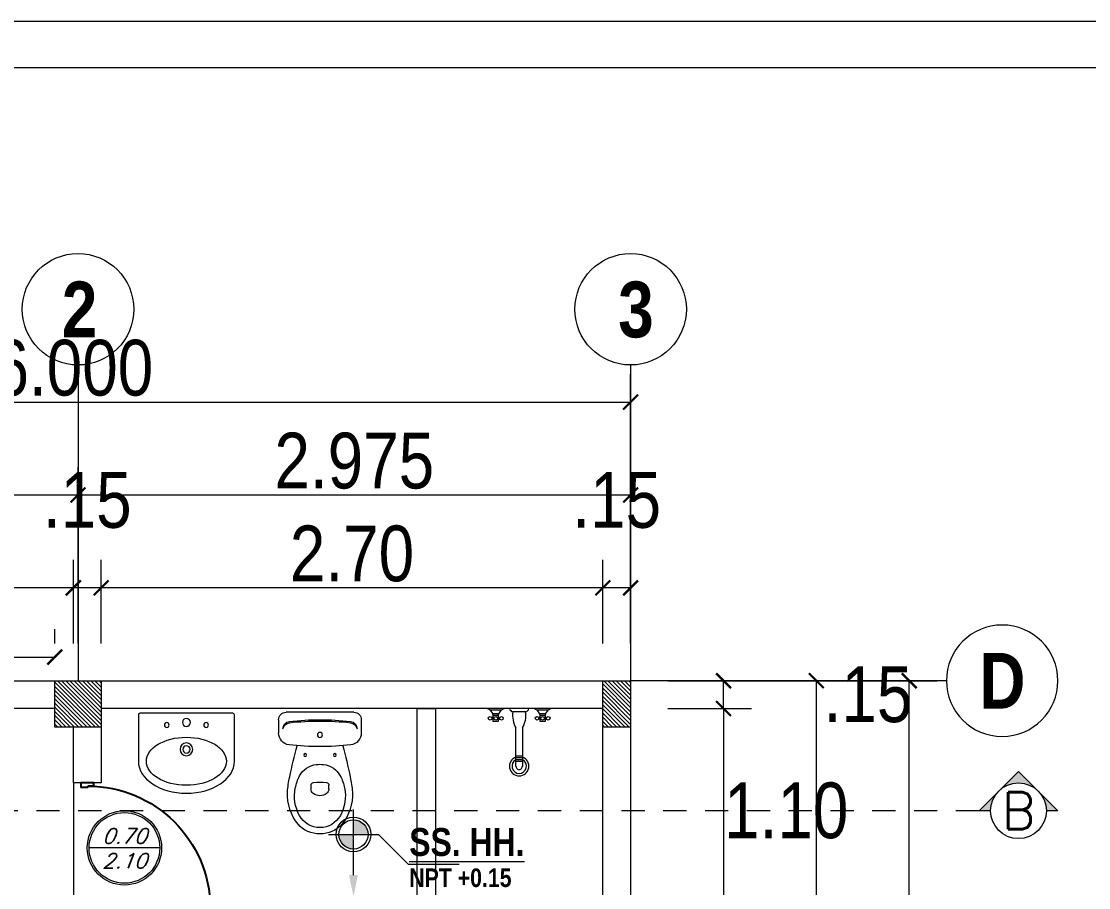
# Model space of a CAD drawing. Header units: millimetres. Extents: x 56 to 215, y 47 to 103.
# Drawn here: x 62.85 to 68.59, y 97.99 to 102.66 of the extents above; entities that cross this region are included whole.
import ezdxf
from ezdxf.enums import TextEntityAlignment as Align

# ---------------------------------------------------------------- set-up
doc = ezdxf.new("R2010")
doc.units = ezdxf.units.MM
doc.linetypes.add('DASHED2', pattern=[0.375, 0.25, -0.125])
for name, color, linetype in [('_u', 7, 'Continuous'), ('A_Puerta', 32, 'Continuous'), ('G_Acotación', 171, 'Continuous')]:
    doc.layers.add(name, color=color, linetype=linetype)
for name, color, linetype, lineweight in [('A_Bloques', 56, 'Continuous', 15), ('A_Detalle de Vanos', 250, 'Continuous', 5), ('A_Muro con Techo', 232, 'Continuous', 40), ('A_Texto', 43, 'Continuous', 9), ('E_Columna', 3, 'Continuous', 25), ('G_Cortes', 3, 'Continuous', 60), ('G_Ejes', 253, 'Continuous', 20), ('G_Proyección', 8, 'DASHED2', 15), ('G_Texto', 122, 'Continuous', 20)]:
    doc.layers.add(name, color=color, linetype=linetype, lineweight=lineweight)
doc.styles.add('4MM', font='romans.shx', dxfattribs={"height": 0.2})
doc.styles.add('Acotacion', font='ARIALN.TTF')
doc.styles.add('AMBIENTES', font='ARIALNB.TTF', dxfattribs={"height": 0.15})
doc.styles.add('Arial Marron', font='ARIALN.TTF')
doc.styles.add('Cotas', font='ARIALNB.TTF', dxfattribs={"height": 0.1})
doc.styles.add('Eje', font='ARIALNB.TTF', dxfattribs={"height": 0.3})
doc.styles.add('LETRAS', font='simplex1.shx', dxfattribs={"oblique": 20})
doc.dimstyles.new('Lenin_50', dxfattribs={"dimtxt": 0.3, "dimasz": 0.08, "dimexe": 0.15, "dimexo": 0.2, "dimgap": 0.03, "dimtad": 2, "dimtih": 1, "dimtoh": 1, "dimlfac": -1, "dimzin": 4, "dimdsep": 46, "dimtxsty": 'Acotacion', "dimblk": 'ARCHTICK', "dimcen": 0.08, "dimclrd": 256, "dimclre": 256, "dimclrt": 4, "dimazin": 1, "dimtm": 1e-09, "dimtfac": 1, "dimtmove": 2, "dimatfit": 2, "dimfxl": 1, "dimtolj": 1, "dimlwd": 13, "dimlwe": 18, "dimarcsym": 0})
pattern_1 = [(135, (175.271546, 6.74542), (0.0112253202, 0.0112253202), [])]

# ---------------------------------------------------------------- blocks, each defined once
blk = doc.blocks.new('L01601A', base_point=(1717.16, 970.19))
blk.add_circle((1717.16, 970.19), 25)
blk = doc.blocks.new('L01601B', base_point=(1777.33, 924.89))
blk.add_arc((1777.33, 924.89), 30, 180, 0)
blk = doc.blocks.new('Lavatorio 01')
blk.add_lwpolyline([(-0.2836, 0.2586), (-0.0336, 0.2586, -0.414214), (-0.025, 0.25), (-0.025, -0.25, -0.414214), (-0.0336, -0.2586), (-0.2836, -0.2586)], format="xyb")
for centre, radius in [((-0.0884, 0.1059), 0.0129), ((-0.2197, 0), 0.0345), ((-0.2197, 0), 0.0198), ((-0.0742, 0), 0.0216), ((-0.0884, -0.1059), 0.0129)]:
    blk.add_circle(centre, radius)
at = {"extrusion": (0, 0, -1), "xscale": 0.008620689655174374, "zscale": -0.008620689655172419, "rotation": 90}
for name, yscale in [('L01601B', 0.005747126436773442), ('L01601A', 0.005172413793104624)]:
    blk.add_blockref(name, (0.2836, 0), dxfattribs=dict(at, yscale=yscale))
blk = doc.blocks.new('INOD4')
at = {"linetype": 'ByBlock'}
for p, q in [((-0.1825, -0.02), (0.1825, -0.02)), ((-0.2225, -0.06), (-0.2225, -0.1316)), ((0.2225, -0.06), (0.2225, -0.1316)), ((-0.048, -0.433), (-0.048, -0.4129)), ((0.048, -0.433), (0.048, -0.4129))]:
    blk.add_line(p, q, dxfattribs=at)
for centre, radius in [((0, -0.142), 0.0135), ((0, -0.142), 0.0135), ((-0.08, -0.25), 0.0075), ((0.08, -0.25), 0.0075)]:
    blk.add_circle(centre, radius, dxfattribs=at)
for centre, radius, start, end in [((-0.1825, -0.06), 0.04, 90, 180), ((0.1825, -0.06), 0.04, 0, 90), ((-0.1595, -0.1087), 0.04, 96.27189, 180), ((-0.1601, -0.1159), 0.04, 96.21414, 169.75716), ((0, -1.56), 1.493, 83.67552, 96.33055), ((0, -1.56), 1.5, 83.72811, 96.27189), ((0.1595, -0.1087), 0.04, 0, 83.72811), ((0.1601, -0.1159), 0.04, 10.24284, 83.78586), ((-0.1585, -0.1316), 0.064, 180, 263.20695), ((0.1585, -0.1316), 0.064, 276.79305, 0), ((0, 1.199), 1.404, 263.20695, 276.79305), ((2.2862, -0.8696), 2.5, 164.45601, 168.42561), ((-2.2862, -0.8696), 2.5, 11.57439, 15.54399), ((-0.007, -0.416), 0.1156, 96.24191, 152.59732), ((0, -0.48), 0.18, 83.75809, 96.24191), ((0.007, -0.416), 0.1156, 27.40268, 83.75809), ((0.4232, -0.4957), 0.6, 167.70933, 175.6206), ((0.1123, -0.4778), 0.25, 152.59732, 168.38048), ((-0.033, -0.4129), 0.015, 96.64916, 180), ((0, -0.696), 0.3, 83.35084, 96.64916), ((0.033, -0.4129), 0.015, 0, 83.35084), ((-0.1123, -0.4778), 0.25, 11.61952, 27.40268), ((-0.4232, -0.4957), 0.6, 4.3794, 12.29067), ((0.0848, -0.4604), 0.26, 177.69717, 218.71313), ((0.079, -0.471), 0.216, 168.38048, 209.11615), ((-0.018, -0.433), 0.03, 180, 233.1301), ((0, -0.409), 0.06, 233.1301, 306.8699), ((0.018, -0.433), 0.03, 306.8699, 0), ((-0.079, -0.471), 0.216, 330.88385, 11.61952), ((-0.0848, -0.4604), 0.26, 321.28687, 2.30283), ((0, -0.515), 0.16, 222.43623, 317.56377), ((0, -0.515), 0.1256, 209.11615, 330.88385)]:
    blk.add_arc(centre, radius, start, end, dxfattribs=at)
blk = doc.blocks.new('Puerta 02')
for p, q in [((0.0239, 0.9132), (0, 0.918)), ((0, 0.918), (0, 0.8782)), ((0.0239, 0.9068), (0.0239, 0.9132)), ((0.0277, 0.9068), (0.0239, 0.9068)), ((0.0239, 0.8893), (0.0239, 0.9068)), ((0.0317, 0.9092), (0.0277, 0.9092)), ((0.0277, 0.9068), (0.0277, 0.9092)), ((0.0277, 0.8893), (0.0277, 0.9068)), ((0.0317, 0.9092), (0.0317, 0.9124)), ((0.0357, 0.9124), (0.0317, 0.9124)), ((0.0317, 0.8869), (0.0317, 0.9092)), ((0.042, 0.9243), (0.0357, 0.9124)), ((0.0357, 0.8838), (0.0357, 0.9124)), ((0.042, 0.8718), (0.042, 0.9243)), ((0.0436, 0.9243), (0.042, 0.9243)), ((0.0436, 0.9463), (0.0784, 0.9463)), ((0.0436, 0.005), (0.0436, 0.9463)), ((0.0784, 0.005), (0.0784, 0.9463)), ((0.0784, 0.9243), (0.08, 0.9243)), ((0.08, 0.8718), (0.08, 0.9243)), ((0.08, 0.9243), (0.0863, 0.9124)), ((0.0863, 0.8838), (0.0863, 0.9124)), ((0.0863, 0.9124), (0.0903, 0.9124)), ((0.0903, 0.9092), (0.0903, 0.9124)), ((0.0903, 0.9092), (0.0943, 0.9092)), ((0.0903, 0.8869), (0.0903, 0.9092)), ((0.0943, 0.9068), (0.0943, 0.9092)), ((0.0943, 0.8893), (0.0943, 0.9068)), ((0.0943, 0.9068), (0.0983, 0.9068)), ((0.0983, 0.9132), (0.1221, 0.918)), ((0.0983, 0.9068), (0.0983, 0.9132)), ((0.0983, 0.8893), (0.0983, 0.9068)), ((0.1221, 0.918), (0.1221, 0.8782)), ((0.0239, 0.883), (0, 0.8782)), ((0.0277, 0.8893), (0.0239, 0.8893)), ((0.0239, 0.8893), (0.0239, 0.883)), ((0.0277, 0.8893), (0.0277, 0.8869)), ((0.0317, 0.8869), (0.0277, 0.8869)), ((0.0317, 0.8869), (0.0317, 0.8838)), ((0.0357, 0.8838), (0.0317, 0.8838)), ((0.042, 0.8718), (0.0357, 0.8838)), ((0.0436, 0.8718), (0.042, 0.8718)), ((0.0784, 0.8718), (0.08, 0.8718)), ((0.0789, 0.8981), (0.0789, 0.8981)), ((0.0789, 0.8981), (0.0789, 0.8981)), ((0.08, 0.8718), (0.0863, 0.8838)), ((0.0863, 0.8838), (0.0903, 0.8838)), ((0.0903, 0.8869), (0.0943, 0.8869)), ((0.0903, 0.8869), (0.0903, 0.8838)), ((0.0943, 0.8893), (0.0943, 0.8869)), ((0.0943, 0.8893), (0.0983, 0.8893)), ((0.0983, 0.8893), (0.0983, 0.883)), ((0.0983, 0.883), (0.1221, 0.8782)), ((0, 0.05), (0, -0.05)), ((0.0336, 0.05), (0, 0.05)), ((0.0336, 0.05), (0.0336, 0.005)), ((0.0436, 0.005), (0.0336, 0.005)), ((0.0783, 0.005), (0.0433, 0.005)), ((0.0436, 0.005), (0.0436, -0.05)), ((0.965, 0.005), (0.975, 0.005)), ((0.965, 0.005), (0.965, -0.05)), ((0.975, 0.05), (0.975, 0.005)), ((0.975, 0.05), (1, 0.05)), ((1, 0.05), (1, -0.05)), ((0.0436, -0.05), (0, -0.05)), ((1, -0.05), (0.965, -0.05))]:
    blk.add_line(p, q)
blk.add_arc((0.0336, 0.005), 0.9414, 0, 89.39134)
blk = doc.blocks.new('Llaves_ducha')
for p, q in [((0, 0.145), (0, 0.0652)), ((0.0072, 0.1308), (0.0072, 0.0795)), ((0.0217, 0.0912), (0.0217, 0.1188)), ((0.0399, 0.116), (0.0399, 0.1232)), ((0.0471, 0.116), (0.0471, 0.1232)), ((0.0399, 0.0943), (0.0399, 0.087)), ((0.0471, 0.0943), (0.0471, 0.087)), ((0, 0.0435), (0, -0.0435)), ((0, 0.0399), (0, -0.0399)), ((0.0145, 0.029), (0.0145, -0.029)), ((0.087, 0.0145), (0.2586, 0.0145)), ((0.2586, -0.0145), (0.087, -0.0145)), ((0, -0.0652), (0, -0.145)), ((0.0072, -0.0795), (0.0072, -0.1308)), ((0.0217, -0.1191), (0.0217, -0.0914)), ((0.0399, -0.0943), (0.0399, -0.087)), ((0.0471, -0.0943), (0.0471, -0.087)), ((0.0399, -0.116), (0.0399, -0.1232)), ((0.0471, -0.116), (0.0471, -0.1232))]:
    blk.add_line(p, q)
for points in [[(0.029, 0.116), (0.058, 0.116), (0.058, 0.0943), (0.029, 0.0943)], [(0.029, -0.0943), (0.058, -0.0943), (0.058, -0.116), (0.029, -0.116)]]:
    blk.add_lwpolyline(points, close=True)
for points in [[(0.2128, 0.0145), (0.2128, -0.0145)], [(0.2216, 0.0145), (0.2216, -0.0145)], [(0.2305, 0.0145), (0.2305, -0.0145)], [(0.2379, 0.0145), (0.2379, -0.0145)]]:
    blk.add_lwpolyline(points)
for centre in [(0.0435, 0.1305), (0.0435, 0.1051), (0.0435, 0.0798), (0.0435, -0.0798), (0.0435, -0.1051), (0.0435, -0.1305)]:
    blk.add_circle(centre, 0.00811)
for centre, radius, start, end in [((0.0399, 0.1559), 0.0413, 195.2551, 254.7449), ((0.0399, 0.0544), 0.0413, 105.2551, 164.7449), ((-0.0059, 0.0231), 0.0212, 16.1502, 73.8498), ((0.029, -0.087), 0.1169, 60.2551, 97.125), ((0.2586, 0), 0.0435, 199.4706, 160.5294), ((0.2586, 0), 0.0324, 206.5644, 153.4356), ((0.2586, 0), 0.0145, 270, 90), ((-0.0059, -0.0231), 0.0212, 286.1502, 343.8498), ((0.029, 0.087), 0.1169, 262.875, 299.7449), ((0.0399, -0.0544), 0.0413, 195.2551, 254.7449), ((0.0399, -0.1559), 0.0413, 105.2551, 164.7449)]:
    blk.add_arc(centre, radius, start, end)
blk = doc.blocks.new('TITULP')
h = blk.add_hatch(color=1)
h.paths.add_polyline_path([(0, -0.0554), (0, -0.134), (0.0785, -0.134, 0.414214)])
h.paths.add_polyline_path([(0, -0.134), (-0.0785, -0.134, 0.414214), (0, -0.2125)])
for p, q in [((0, -0.3527), (0, 0)), ((-0.134, -0.134), (0.134, -0.134)), ((0.2939, -0.2939), (0.5699, -0.2939))]:
    blk.add_line(p, q)
at = {"lineweight": 18}
blk.add_line((0.134, -0.134), (0.2939, -0.2939), dxfattribs=at)
for radius in [0.0937, 0.0785]:
    blk.add_circle((0, -0.134), radius)
blk.add_solid([(0.0242, -0.3527), (0, -0.4678), (-0.0242, -0.3527)])
at = {"style": 'Arial Marron', "width": 1.35}
blk.add_attdef('%%USALA', text='', height=0.14, dxfattribs=at).set_placement((0.3052, -0.1124), align=Align.TOP_LEFT)
at = {"style": 'Arial Marron', "width": 1.1}
blk.add_attdef('NPT%%P0.00', text='', height=0.1, dxfattribs=at).set_placement((0.6033, -0.3972), align=Align.MIDDLE_CENTER)
at = {"style": 'Arial Marron'}
blk.add_attdef('PISO', text='', height=0.08, dxfattribs=at).set_placement((0.6033, -0.5391), align=Align.MIDDLE_CENTER)
blk = doc.blocks.new('Eri')
blk.add_line((-1.7, 0), (0, 0))
blk.add_circle((-2, 0), 0.3)
at = {"color": 1, "style": 'Eje', "flags": 4}
blk.add_attdef('H', text='', height=0.3, dxfattribs=at).set_placement((-2, 0), align=Align.MIDDLE_CENTER)
blk = doc.blocks.new('_ArchTick')
at = {"color": 0, "linetype": 'ByBlock', "const_width": 0.15}
blk.add_lwpolyline([(-0.5, -0.5), (0.5, 0.5)], dxfattribs=at)
blk = doc.blocks.new('*D75')
at = {"layer": 'Defpoints', "color": 0, "transparency": 16777216}
for p in [(66.1255, 100.6087), (60.1255, 99.1087), (66.1255, 99.1087)]:
    blk.add_point(p, dxfattribs=at)
at = {"layer": 'G_Acotación', "lineweight": 18, "transparency": 16777216}
for p, q in [((60.1255, 99.3087), (60.1255, 100.7587)), ((66.1255, 99.3087), (66.1255, 100.7587))]:
    blk.add_line(p, q, dxfattribs=at)
at = {"layer": 'G_Acotación', "lineweight": 13, "transparency": 16777216}
blk.add_line((60.1255, 100.6087), (66.1255, 100.6087), dxfattribs=at)
at = {"layer": 'G_Acotación', "lineweight": 13, "transparency": 16777216, "xscale": 0.08, "yscale": 0.08, "zscale": 0.08, "rotation": 180.0000000000004}
blk.add_blockref('_ArchTick', (60.1255, 100.6087), dxfattribs=at)
at = {"layer": 'G_Acotación', "lineweight": 13, "transparency": 16777216, "xscale": 0.08, "yscale": 0.08, "zscale": 0.08}
blk.add_blockref('_ArchTick', (66.1255, 100.6087), dxfattribs=at)
at = {"layer": 'G_Acotación', "color": 4, "lineweight": 5, "transparency": 16777216, "insert": (63.1255, 100.7919), "char_height": 0.3, "attachment_point": 5, "style": 'Acotacion'}
blk.add_mtext('\\A1;6.000', dxfattribs=at)
blk = doc.blocks.new('*D76')
at = {"layer": 'Defpoints', "color": 0, "transparency": 16777216}
for p in [(66.1255, 100.1087), (63.1505, 99.1087), (66.1255, 99.1087)]:
    blk.add_point(p, dxfattribs=at)
at = {"layer": 'G_Acotación', "lineweight": 18, "transparency": 16777216}
for p, q in [((63.1505, 99.3087), (63.1505, 100.2587)), ((66.1255, 99.3087), (66.1255, 100.2587))]:
    blk.add_line(p, q, dxfattribs=at)
at = {"layer": 'G_Acotación', "lineweight": 13, "transparency": 16777216}
blk.add_line((63.1505, 100.1087), (66.1255, 100.1087), dxfattribs=at)
at = {"layer": 'G_Acotación', "lineweight": 13, "transparency": 16777216, "xscale": 0.08, "yscale": 0.08, "zscale": 0.08, "rotation": 180.0000000000004}
blk.add_blockref('_ArchTick', (63.1505, 100.1087), dxfattribs=at)
at = {"layer": 'G_Acotación', "lineweight": 13, "transparency": 16777216, "xscale": 0.08, "yscale": 0.08, "zscale": 0.08}
blk.add_blockref('_ArchTick', (66.1255, 100.1087), dxfattribs=at)
at = {"layer": 'G_Acotación', "color": 4, "lineweight": 5, "transparency": 16777216, "insert": (64.638, 100.2919), "char_height": 0.3, "attachment_point": 5, "style": 'Acotacion'}
blk.add_mtext('\\A1;2.975', dxfattribs=at)
blk = doc.blocks.new('*D77')
at = {"layer": 'Defpoints', "color": 0, "transparency": 16777216}
for p in [(63.1505, 100.1087), (60.1255, 99.1087), (63.1505, 99.1087)]:
    blk.add_point(p, dxfattribs=at)
at = {"layer": 'G_Acotación', "lineweight": 18, "transparency": 16777216}
for p, q in [((60.1255, 99.3087), (60.1255, 100.2587)), ((63.1505, 99.3087), (63.1505, 100.2587))]:
    blk.add_line(p, q, dxfattribs=at)
at = {"layer": 'G_Acotación', "lineweight": 13, "transparency": 16777216}
blk.add_line((60.1255, 100.1087), (63.1505, 100.1087), dxfattribs=at)
at = {"layer": 'G_Acotación', "lineweight": 13, "transparency": 16777216, "xscale": 0.08, "yscale": 0.08, "zscale": 0.08, "rotation": 180.0000000000004}
blk.add_blockref('_ArchTick', (60.1255, 100.1087), dxfattribs=at)
at = {"layer": 'G_Acotación', "lineweight": 13, "transparency": 16777216, "xscale": 0.08, "yscale": 0.08, "zscale": 0.08}
blk.add_blockref('_ArchTick', (63.1505, 100.1087), dxfattribs=at)
at = {"layer": 'G_Acotación', "color": 4, "lineweight": 5, "transparency": 16777216, "insert": (61.638, 100.2919), "char_height": 0.3, "attachment_point": 5, "style": 'Acotacion'}
blk.add_mtext('\\A1;3.025', dxfattribs=at)
blk = doc.blocks.new('*D86')
at = {"layer": 'Defpoints', "color": 0, "transparency": 16777216}
for p in [(66.1255, 99.1087), (67.6255, 99.1087), (66.1255, 86.6087)]:
    blk.add_point(p, dxfattribs=at)
at = {"layer": 'G_Acotación', "lineweight": 18, "transparency": 16777216}
for p, q in [((66.3255, 99.1087), (67.7755, 99.1087)), ((66.3255, 86.6087), (67.7755, 86.6087))]:
    blk.add_line(p, q, dxfattribs=at)
at = {"layer": 'G_Acotación', "lineweight": 13, "transparency": 16777216}
blk.add_line((67.6255, 86.6087), (67.6255, 99.1087), dxfattribs=at)
at = {"layer": 'G_Acotación', "lineweight": 13, "transparency": 16777216, "xscale": 0.08, "yscale": 0.08, "zscale": 0.08}
for p, rotation in [((67.6255, 99.1087), 90), ((67.6255, 86.6087), 270)]:
    blk.add_blockref('_ArchTick', p, dxfattribs=dict(at, rotation=rotation))
at = {"layer": 'G_Acotación', "color": 4, "lineweight": 5, "transparency": 16777216, "insert": (68.1542, 92.8587), "char_height": 0.3, "attachment_point": 5, "style": 'Acotacion'}
blk.add_mtext('\\A1;12.500', dxfattribs=at)
blk = doc.blocks.new('*D89')
at = {"layer": 'Defpoints', "color": 0, "transparency": 16777216}
for p in [(66.1255, 99.1087), (67.1255, 99.1087), (66.1255, 95.0837)]:
    blk.add_point(p, dxfattribs=at)
at = {"layer": 'G_Acotación', "lineweight": 18, "transparency": 16777216}
for p, q in [((66.3255, 99.1087), (67.2755, 99.1087)), ((66.3255, 95.0837), (67.2755, 95.0837))]:
    blk.add_line(p, q, dxfattribs=at)
at = {"layer": 'G_Acotación', "lineweight": 13, "transparency": 16777216}
blk.add_line((67.1255, 95.0837), (67.1255, 99.1087), dxfattribs=at)
at = {"layer": 'G_Acotación', "lineweight": 13, "transparency": 16777216, "xscale": 0.08, "yscale": 0.08, "zscale": 0.08}
for p, rotation in [((67.1255, 99.1087), 90), ((67.1255, 95.0837), 270)]:
    blk.add_blockref('_ArchTick', p, dxfattribs=dict(at, rotation=rotation))
at = {"layer": 'G_Acotación', "color": 4, "lineweight": 5, "transparency": 16777216, "insert": (67.5764, 97.0962), "char_height": 0.3, "attachment_point": 5, "style": 'Acotacion'}
blk.add_mtext('\\A1;4.025', dxfattribs=at)
blk = doc.blocks.new('*D105')
at = {"layer": 'Defpoints', "color": 0, "transparency": 16777216}
for p in [(65.9755, 99.6087), (65.9755, 99.1087), (66.1255, 99.1087)]:
    blk.add_point(p, dxfattribs=at)
at = {"layer": 'G_Acotación', "lineweight": 18, "transparency": 16777216}
for p, q in [((65.9755, 99.3087), (65.9755, 99.7587)), ((66.1255, 99.3087), (66.1255, 99.7587))]:
    blk.add_line(p, q, dxfattribs=at)
at = {"layer": 'G_Acotación', "lineweight": 13, "transparency": 16777216}
blk.add_line((66.1255, 99.6087), (65.9755, 99.6087), dxfattribs=at)
at = {"layer": 'G_Acotación', "lineweight": 13, "transparency": 16777216, "xscale": 0.08, "yscale": 0.08, "zscale": 0.08, "rotation": 180.0000000000004}
blk.add_blockref('_ArchTick', (65.9755, 99.6087), dxfattribs=at)
at = {"layer": 'G_Acotación', "lineweight": 13, "transparency": 16777216, "xscale": 0.08, "yscale": 0.08, "zscale": 0.08}
blk.add_blockref('_ArchTick', (66.1255, 99.6087), dxfattribs=at)
at = {"layer": 'G_Acotación', "color": 4, "lineweight": 5, "transparency": 16777216, "insert": (66.0505, 100.08), "char_height": 0.3, "attachment_point": 5, "style": 'Acotacion'}
blk.add_mtext('\\A1;.15', dxfattribs=at)
blk = doc.blocks.new('*D171')
at = {"layer": 'Defpoints', "color": 0, "transparency": 16777216}
for p in [(63.2755, 99.6087), (63.2755, 99.1087), (65.9755, 99.1087)]:
    blk.add_point(p, dxfattribs=at)
at = {"layer": 'G_Acotación', "lineweight": 18, "transparency": 16777216}
for p, q in [((63.2755, 99.3087), (63.2755, 99.7587)), ((65.9755, 99.3087), (65.9755, 99.7587))]:
    blk.add_line(p, q, dxfattribs=at)
at = {"layer": 'G_Acotación', "lineweight": 13, "transparency": 16777216}
blk.add_line((65.9755, 99.6087), (63.2755, 99.6087), dxfattribs=at)
at = {"layer": 'G_Acotación', "lineweight": 13, "transparency": 16777216, "xscale": 0.08, "yscale": 0.08, "zscale": 0.08, "rotation": 180.0000000000004}
blk.add_blockref('_ArchTick', (63.2755, 99.6087), dxfattribs=at)
at = {"layer": 'G_Acotación', "lineweight": 13, "transparency": 16777216, "xscale": 0.08, "yscale": 0.08, "zscale": 0.08}
blk.add_blockref('_ArchTick', (65.9755, 99.6087), dxfattribs=at)
at = {"layer": 'G_Acotación', "color": 4, "lineweight": 5, "transparency": 16777216, "insert": (64.6255, 99.7919), "char_height": 0.3, "attachment_point": 5, "style": 'Acotacion'}
blk.add_mtext('\\A1;2.70', dxfattribs=at)
blk = doc.blocks.new('*D172')
at = {"layer": 'Defpoints', "color": 0, "transparency": 16777216}
for p in [(63.1255, 99.6087), (63.1255, 99.1087), (63.2755, 99.1087)]:
    blk.add_point(p, dxfattribs=at)
at = {"layer": 'G_Acotación', "lineweight": 18, "transparency": 16777216}
for p, q in [((63.1255, 99.3087), (63.1255, 99.7587)), ((63.2755, 99.3087), (63.2755, 99.7587))]:
    blk.add_line(p, q, dxfattribs=at)
at = {"layer": 'G_Acotación', "lineweight": 13, "transparency": 16777216}
blk.add_line((63.2755, 99.6087), (63.1255, 99.6087), dxfattribs=at)
at = {"layer": 'G_Acotación', "lineweight": 13, "transparency": 16777216, "xscale": 0.08, "yscale": 0.08, "zscale": 0.08, "rotation": 180.0000000000004}
blk.add_blockref('_ArchTick', (63.1255, 99.6087), dxfattribs=at)
at = {"layer": 'G_Acotación', "lineweight": 13, "transparency": 16777216, "xscale": 0.08, "yscale": 0.08, "zscale": 0.08}
blk.add_blockref('_ArchTick', (63.2755, 99.6087), dxfattribs=at)
at = {"layer": 'G_Acotación', "color": 4, "lineweight": 5, "transparency": 16777216, "insert": (63.2005, 100.08), "char_height": 0.3, "attachment_point": 5, "style": 'Acotacion'}
blk.add_mtext('\\A1;.15', dxfattribs=at)
blk = doc.blocks.new('*D106')
at = {"layer": 'Defpoints', "color": 0, "transparency": 16777216}
for p in [(60.2755, 99.6087), (60.2755, 99.1087), (63.1255, 99.1087)]:
    blk.add_point(p, dxfattribs=at)
at = {"layer": 'G_Acotación', "lineweight": 18, "transparency": 16777216}
for p, q in [((60.2755, 99.3087), (60.2755, 99.7587)), ((63.1255, 99.3087), (63.1255, 99.7587))]:
    blk.add_line(p, q, dxfattribs=at)
at = {"layer": 'G_Acotación', "lineweight": 13, "transparency": 16777216}
blk.add_line((63.1255, 99.6087), (60.2755, 99.6087), dxfattribs=at)
at = {"layer": 'G_Acotación', "lineweight": 13, "transparency": 16777216, "xscale": 0.08, "yscale": 0.08, "zscale": 0.08, "rotation": 180.0000000000004}
blk.add_blockref('_ArchTick', (60.2755, 99.6087), dxfattribs=at)
at = {"layer": 'G_Acotación', "lineweight": 13, "transparency": 16777216, "xscale": 0.08, "yscale": 0.08, "zscale": 0.08}
blk.add_blockref('_ArchTick', (63.1255, 99.6087), dxfattribs=at)
at = {"layer": 'G_Acotación', "color": 4, "lineweight": 5, "transparency": 16777216, "insert": (61.7005, 99.7919), "char_height": 0.3, "attachment_point": 5, "style": 'Acotacion'}
blk.add_mtext('\\A1;2.85', dxfattribs=at)
blk = doc.blocks.new('*D145')
at = {"layer": 'Defpoints', "color": 0, "transparency": 16777216}
for p in [(66.1255, 99.1087), (66.6255, 99.1087), (66.1255, 98.9587)]:
    blk.add_point(p, dxfattribs=at)
at = {"layer": 'G_Acotación', "lineweight": 18, "transparency": 16777216}
for p, q in [((66.3255, 99.1087), (66.7755, 99.1087)), ((66.3255, 98.9587), (66.7755, 98.9587))]:
    blk.add_line(p, q, dxfattribs=at)
at = {"layer": 'G_Acotación', "lineweight": 13, "transparency": 16777216}
blk.add_line((66.6255, 98.9587), (66.6255, 99.1087), dxfattribs=at)
at = {"layer": 'G_Acotación', "lineweight": 13, "transparency": 16777216, "xscale": 0.08, "yscale": 0.08, "zscale": 0.08}
for p, rotation in [((66.6255, 99.1087), 90), ((66.6255, 98.9587), 270)]:
    blk.add_blockref('_ArchTick', p, dxfattribs=dict(at, rotation=rotation))
at = {"layer": 'G_Acotación', "color": 4, "lineweight": 5, "transparency": 16777216, "insert": (67.4032, 99.0337), "char_height": 0.3, "attachment_point": 5, "style": 'Acotacion'}
blk.add_mtext('\\A1;.15', dxfattribs=at)
blk = doc.blocks.new('*D146')
at = {"layer": 'Defpoints', "color": 0, "transparency": 16777216}
for p in [(66.1255, 98.9587), (66.1255, 97.8587), (66.6255, 97.8587)]:
    blk.add_point(p, dxfattribs=at)
at = {"layer": 'G_Acotación', "lineweight": 18, "transparency": 16777216}
for p, q in [((66.3255, 98.9587), (66.7755, 98.9587)), ((66.3255, 97.8587), (66.7755, 97.8587))]:
    blk.add_line(p, q, dxfattribs=at)
at = {"layer": 'G_Acotación', "lineweight": 13, "transparency": 16777216}
blk.add_line((66.6255, 98.9587), (66.6255, 97.8587), dxfattribs=at)
at = {"layer": 'G_Acotación', "lineweight": 13, "transparency": 16777216, "xscale": 0.08, "yscale": 0.08, "zscale": 0.08}
for p, rotation in [((66.6255, 98.9587), 90), ((66.6255, 97.8587), 270)]:
    blk.add_blockref('_ArchTick', p, dxfattribs=dict(at, rotation=rotation))
at = {"layer": 'G_Acotación', "color": 4, "lineweight": 5, "transparency": 16777216, "insert": (66.9631, 98.4087), "char_height": 0.3, "attachment_point": 5, "style": 'Acotacion'}
blk.add_mtext('\\A1;1.10', dxfattribs=at)
blk = doc.blocks.new('*D856')
at = {"layer": '_u', "lineweight": 18, "transparency": 16777216}
for p, q in [((60.3755, 99.3087), (60.3755, 99.3863)), ((63.0255, 99.3087), (63.0255, 99.3863))]:
    blk.add_line(p, q, dxfattribs=at)
at = {"layer": '_u', "lineweight": 13, "transparency": 16777216}
blk.add_line((60.3755, 99.2363), (63.0255, 99.2363), dxfattribs=at)
at = {"layer": 'Defpoints', "color": 0, "transparency": 16777216}
for p in [(63.0255, 99.2363), (60.3755, 99.1087), (63.0255, 99.1087)]:
    blk.add_point(p, dxfattribs=at)
at = {"layer": '_u', "lineweight": 13, "transparency": 16777216, "xscale": 0.08, "yscale": 0.08, "zscale": 0.08, "rotation": 180}
blk.add_blockref('_ArchTick', (60.3755, 99.2363), dxfattribs=at)
at = {"layer": '_u', "lineweight": 13, "transparency": 16777216, "xscale": 0.08, "yscale": 0.08, "zscale": 0.08}
blk.add_blockref('_ArchTick', (63.0255, 99.2363), dxfattribs=at)
at = {"layer": '_u', "color": 4, "lineweight": 5, "transparency": 16777216, "insert": (61.7005, 99.4195), "char_height": 0.3, "attachment_point": 5, "style": 'Acotacion'}
blk.add_mtext('\\A1;2.65', dxfattribs=at)

msp = doc.modelspace()

# ---------------------------------------------------------------- hatches: boundary and pattern name
at = {"layer": 'E_Columna', "lineweight": 5}
h = msp.add_hatch(dxfattribs=at)
h.set_pattern_fill('LINE', color=256, scale=0.005, angle=45, style=0)
h.set_pattern_definition(pattern_1)
h.paths.add_polyline_path([(63.2755, 98.8587), (63.0255, 98.8587), (63.0255, 99.1087), (63.2755, 99.1087)])
h = msp.add_hatch(dxfattribs=at)
h.set_pattern_fill('LINE', color=256, scale=0.005, angle=45, style=0)
h.set_pattern_definition(pattern_1)
h.paths.add_polyline_path([(66.1255, 98.8587), (65.9755, 98.8587), (65.9755, 99.1087), (66.1255, 99.1087)])
at = {"layer": 'G_Cortes', "linetype": 'Continuous', "lineweight": 5}
h = msp.add_hatch(color=1, dxfattribs=at)
h.paths.add_polyline_path([(68.1073, 98.5148), (68.2134, 98.6208), (68.3194, 98.5148, 0.414214)])
h.paths.add_polyline_path([(68.3194, 98.5148), (68.4255, 98.4087), (68.3634, 98.4087, 0.198912)])
h.paths.add_polyline_path([(68.1073, 98.5148, 0.198912), (68.0634, 98.4087), (68.0012, 98.4087)])

# ---------------------------------------------------------------- linework, layer by layer
at = {"lineweight": 5}
for points in [[(97.6255, 75.1029), (97.6255, 102.6587), (56.5755, 102.6587), (56.5755, 75.1029)], [(97.3755, 75.3529), (97.3755, 102.4087), (56.8255, 102.4087), (56.8255, 75.3529)]]:
    msp.add_lwpolyline(points, close=True, dxfattribs=at)
at = {"layer": 'A_Bloques', "lineweight": 5}
msp.add_lwpolyline([(64.9755, 98.9587), (65.0755, 98.9587), (65.0755, 97.8587), (64.9755, 97.8587)], close=True, dxfattribs=at)
at = {"layer": 'A_Detalle de Vanos', "linetype": 'Continuous', "lineweight": 5}
msp.add_line((63.5905, 98.2087), (63.2105, 98.2087), dxfattribs=at)
for radius in [0.2, 0.19]:
    msp.add_circle((63.4005, 98.2087), radius, dxfattribs=at)
at = {"layer": 'A_Muro con Techo', "lineweight": 5}
for points in [[(60.1255, 86.6087), (60.1255, 99.1087), (66.1255, 99.1087), (66.1255, 86.6087)], [(65.9755, 90.6587), (65.9755, 92.8087), (65.3755, 92.8087), (65.3755, 92.9587), (65.9755, 92.9587), (65.9755, 94.9587), (65.8755, 94.9587), (65.8755, 95.2087), (65.9755, 95.2087), (65.9755, 97.7087), (63.2755, 97.7087), (63.2755, 97.4587), (63.1255, 97.4587), (63.1255, 97.8587), (65.9755, 97.8587), (65.9755, 98.9587), (63.2755, 98.9587), (63.2755, 98.5587), (63.1255, 98.5587), (63.1255, 98.8587), (63.0255, 98.8587), (63.0255, 98.9587), (60.3755, 98.9587)]]:
    msp.add_lwpolyline(points, dxfattribs=at)
at = {"layer": 'A_Puerta', "lineweight": 5}
msp.add_line((63.1255, 98.5587), (63.1255, 97.8587), dxfattribs=at)
at = {"layer": 'E_Columna', "lineweight": 5}
for points in [[(63.2755, 98.8587), (63.0255, 98.8587), (63.0255, 99.1087), (63.2755, 99.1087)], [(66.1255, 98.8587), (65.9755, 98.8587), (65.9755, 99.1087), (66.1255, 99.1087)]]:
    msp.add_lwpolyline(points, close=True, dxfattribs=at)
at = {"layer": 'G_Cortes', "color": 3, "linetype": 'DASHED2', "lineweight": 5, "ltscale": 0.5}
msp.add_line((68.0012, 98.4087), (58.2498, 98.4087), dxfattribs=at)
at = {"layer": 'G_Cortes', "color": 3, "linetype": 'Continuous', "lineweight": 5}
msp.add_lwpolyline([(68.0634, 98.4087), (68.0012, 98.4087), (68.2134, 98.6208), (68.4255, 98.4087), (68.3634, 98.4087)], dxfattribs=at)
at = {"layer": 'G_Cortes', "color": 5, "linetype": 'Continuous', "lineweight": 5}
msp.add_circle((68.2134, 98.4087), 0.15, dxfattribs=at)
at = {"layer": 'G_Proyección', "lineweight": 5, "ltscale": 0.5}
msp.add_lwpolyline([(66.1255, 99.1087), (66.1255, 99.1087), (66.1255, 86.3087, -0.414214), (65.6255, 85.8087), (60.6255, 85.8087, -0.414214), (60.1255, 86.3087), (60.1255, 99.1087), (60.1255, 99.1087), (66.1255, 99.1087), (66.1255, 99.1087)], format="xyb", close=True, dxfattribs=at)

# ---------------------------------------------------------------- block references
at = {"layer": 'A_Bloques', "lineweight": 5, "xscale": 1.200000000000045, "yscale": 1.200000000000045, "zscale": 1.200000000000045, "rotation": 270}
msp.add_blockref('Llaves_ducha', (65.5255, 98.9587), dxfattribs=at)
at = {"layer": 'A_Bloques', "lineweight": 5, "xscale": -1, "rotation": 270}
msp.add_blockref('Lavatorio 01', (63.7341, 98.9587), dxfattribs=at)
at = {"layer": 'A_Bloques', "lineweight": 5, "xscale": -1}
msp.add_blockref('INOD4', (64.453, 98.9587), dxfattribs=at)
at = {"layer": 'A_Puerta', "lineweight": 5, "xscale": -0.6999999999999993, "yscale": 0.6999999999999886, "zscale": 0.7, "rotation": 270}
msp.add_blockref('Puerta 02', (63.2005, 97.8587), dxfattribs=at)
at = {"layer": 'A_Texto', "lineweight": 5}
ref = msp.add_blockref('TITULP', (64.6334, 98.4152), dxfattribs=at)
ref.add_attrib('NPT%%P0.00', 'NPT +0.15', dxfattribs={"layer": '0', "color": 30, "height": 0.1, "rotation": 360, "style": 'Cotas'}).set_placement((65.2091, 98.048), align=Align.MIDDLE_CENTER)
ref.add_attrib('%%USALA', '%%USS. HH.', dxfattribs={"layer": '0', "height": 0.15, "rotation": 360, "style": 'AMBIENTES'}).set_placement((64.9337, 98.3154), align=Align.TOP_LEFT)
at = {"layer": 'G_Ejes', "lineweight": 5}
ref = msp.add_blockref('Eri', (63.1505, 99.1087), dxfattribs=dict(at, rotation=270))
ref.add_attrib('H', '2', dxfattribs={"layer": '0', "color": 1, "height": 0.3, "style": 'Eje', "flags": 4}).set_placement((63.1591, 101.1077), align=Align.MIDDLE_CENTER)
ref = msp.add_blockref('Eri', (66.1255, 99.1087), dxfattribs=dict(at, rotation=270))
ref.add_attrib('H', '3', dxfattribs={"layer": '0', "color": 1, "height": 0.3, "style": 'Eje', "flags": 4}).set_placement((66.1541, 101.1077), align=Align.MIDDLE_CENTER)
ref = msp.add_blockref('Eri', (66.1255, 99.1087), dxfattribs=dict(at, xscale=-1))
ref.add_attrib('H', 'D', dxfattribs={"layer": '0', "color": 1, "height": 0.3, "style": 'Eje', "flags": 4}).set_placement((68.1269, 99.1087), align=Align.MIDDLE_CENTER)

# ---------------------------------------------------------------- texts
at = {"layer": 'G_Cortes', "color": 2, "linetype": 'Continuous', "lineweight": 5, "style": '4MM'}
msp.add_text('B', height=0.2, rotation=359.85917, dxfattribs=at).set_placement((68.2134, 98.4087), align=Align.MIDDLE_CENTER)
at = {"layer": 'G_Texto', "lineweight": 5, "style": 'LETRAS', "oblique": 20}
for s, p in [('0.70', (63.4005, 98.2087)), ('2.10', (63.4005, 98.0754))]:
    msp.add_text(s, height=0.08, dxfattribs=at).set_placement(p, align=Align.BOTTOM_CENTER)

# ---------------------------------------------------------------- dimensions: what is measured, and where the dimension line sits
at = {"layer": '_u', "lineweight": 5}
dim = msp.add_linear_dim(base=(63.0255, 99.2363), p1=(60.3755, 99.1087), p2=(63.0255, 99.1087), dimstyle='Lenin_50', override={"dimfxl": 0.06}, dxfattribs=at)
dim.commit()
dim.dimension.update_dxf_attribs({"geometry": '*D856', "text_midpoint": (61.7005, 99.4195)})
at = {"layer": 'G_Acotación', "lineweight": 5}
for base, p1, p2, angle, override, picture, middle in [((66.1255, 100.6087), (60.1255, 99.1087), (66.1255, 99.1087), 180, {"dimdec": 3, "dimfxl": 0.06}, '*D75', (63.1255, 100.7919)), ((63.1505, 100.1087), (60.1255, 99.1087), (63.1505, 99.1087), 180, {"dimdec": 3, "dimfxl": 0.06}, '*D77', (61.638, 100.2919)), ((66.1255, 100.1087), (63.1505, 99.1087), (66.1255, 99.1087), 180, {"dimdec": 3, "dimfxl": 0.06}, '*D76', (64.638, 100.2919)), ((63.1255, 99.6087), (63.2755, 99.1087), (63.1255, 99.1087), 180, {"dimfxl": 0.06}, '*D172', (63.2005, 100.08)), ((65.9755, 99.6087), (66.1255, 99.1087), (65.9755, 99.1087), 180, {"dimfxl": 0.06}, '*D105', (66.0505, 100.08)), ((60.2755, 99.6087), (63.1255, 99.1087), (60.2755, 99.1087), 180, {"dimfxl": 0.06}, '*D106', (61.7005, 99.7919)), ((63.2755, 99.6087), (65.9755, 99.1087), (63.2755, 99.1087), 180, {"dimfxl": 0.06}, '*D171', (64.6255, 99.7919)), ((66.6255, 99.1087), (66.1255, 98.9587), (66.1255, 99.1087), 90, {"dimfxl": 0.06}, '*D145', (67.4032, 99.0337)), ((67.6255, 99.1087), (66.1255, 86.6087), (66.1255, 99.1087), 90, {"dimdec": 3, "dimfxl": 0.06}, '*D86', (68.1542, 92.8587)), ((67.1255, 99.1087), (66.1255, 95.0837), (66.1255, 99.1087), 90, {"dimdec": 3, "dimfxl": 0.06}, '*D89', (67.5764, 97.0962)), ((66.6255, 97.8587), (66.1255, 98.9587), (66.1255, 97.8587), 90, {"dimfxl": 0.06}, '*D146', (66.9631, 98.4087))]:
    dim = msp.add_linear_dim(base=base, p1=p1, p2=p2, angle=angle, dimstyle='Lenin_50', override=override, dxfattribs=at)
    dim.commit()
    dim.dimension.update_dxf_attribs({"geometry": picture, "text_midpoint": middle})

doc.saveas('drawing.dxf')
